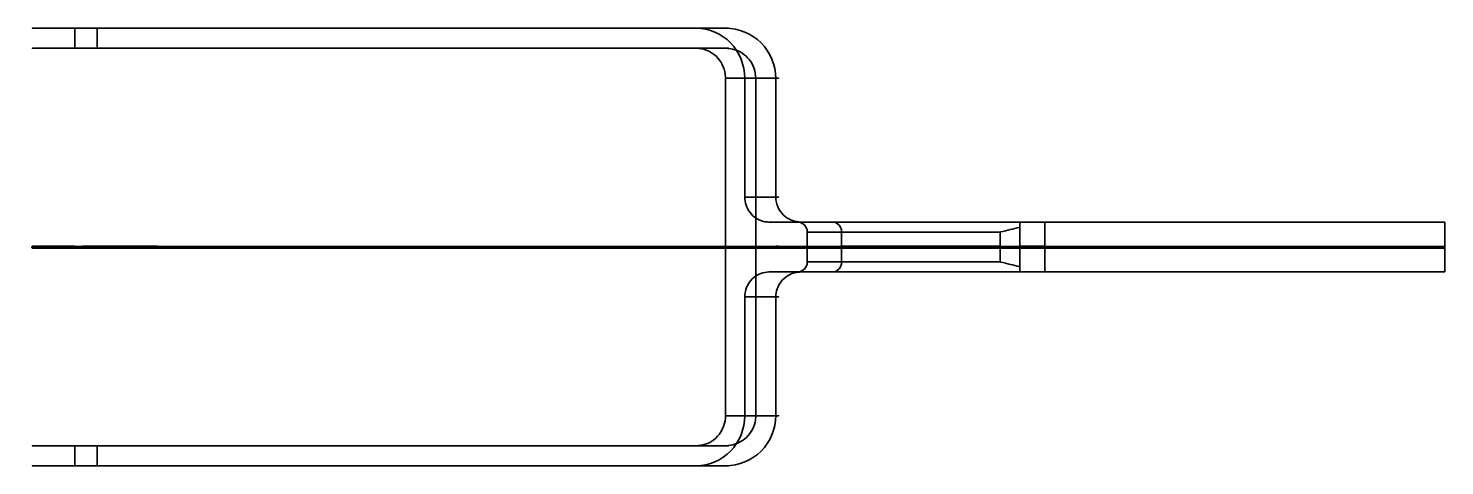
# Model space of a CAD drawing. Header units: inches. Extents: x -0.18 to 2.65, y -0.44 to 0.44.
import ezdxf

# ---------------------------------------------------------------- set-up
doc = ezdxf.new("R2010")
doc.units = ezdxf.units.IN
doc.header["$MEASUREMENT"] = 0
doc.layers.add('1', color=7, linetype='Continuous', true_color=0xffffff)
doc.layers.add('61', color=7, linetype='Continuous', true_color=0xffffff)

msp = doc.modelspace()

# ---------------------------------------------------------------- linework, layer by layer
at = {"layer": '1', "color": 252, "linetype": 'Continuous', "lineweight": 35}
for p, q in [((1.2118, 0.4375, 0.15), (-0.0901, 0.4375, 0.15)), ((-0.0901, 0.3975, 0.15), (-0.0901, 0.4375, 0.15)), ((-0.0453, 0.4375, -0.169), (1.1534, 0.4375, -0.4902)), ((-0.0453, 0.3975, -0.169), (-0.0453, 0.4375, -0.169)), ((1.2118, 0.3975, 0.15), (-0.0901, 0.3975, 0.15)), ((-0.0453, 0.3975, -0.169), (1.1534, 0.3975, -0.4902)), ((1.2114, -0.3375, -0.5058), (1.2114, 0.3375, -0.5058)), ((1.25, 0.1, -0.5161), (1.25, 0.3375, -0.5161)), ((1.272, -0.3375, 0.15), (1.272, 0.3375, 0.15)), ((1.3121, 0.1, 0.15), (1.3121, 0.3375, 0.15)), ((1.3554, 0.05, -0.5443), (1.2983, 0.05, -0.5291)), ((1.4257, 0.05, -0.3936), (1.3554, 0.05, -0.5443)), ((1.3622, 0.05, 0.15), (1.8, 0.05, 0.15)), ((1.375, -0.03, -0.5496), (1.375, 0.03, -0.5496)), ((1.375, 0.03, -0.5496), (1.4438, 0.03, -0.4021)), ((1.4438, -0.03, -0.4021), (1.4438, 0.03, -0.4021)), ((1.761, -0.03, -0.2), (1.761, 0.03, -0.2)), ((1.8, -0.05, 0.14), (1.8, 0.05, 0.14)), ((1.8, -0.05, 0.15), (1.8, 0.05, 0.15)), ((1.8, 0.05, 0.15), (1.8, 0.05, 0.14)), ((1.8, -0.0484, -0.19), (1.8, 0.0484, -0.19)), ((1.8, -0.0391, -0.2), (1.8, 0.0391, -0.2)), ((1.85, -0.05, 0.09), (1.85, 0.05, 0.09)), ((1.85, 0.05, 0.09), (2.65, 0.05, 0.09)), ((2.65, 0.05, -0.14), (1.85, 0.05, -0.14)), ((1.85, -0.05, -0.14), (1.85, 0.05, -0.14)), ((2.65, -0.05, 0.09), (2.65, 0.05, 0.09)), ((2.65, -0.05, -0.14), (2.65, 0.05, -0.14)), ((2.65, 0.05, 0.09), (2.65, 0.05, -0.14)), ((1.3554, -0.05, -0.5443), (1.2983, -0.05, -0.5291)), ((1.3554, -0.05, -0.5443), (1.4257, -0.05, -0.3936)), ((1.3622, -0.05, 0.15), (1.8, -0.05, 0.15)), ((1.4438, -0.03, -0.4021), (1.375, -0.03, -0.5496)), ((1.8, -0.05, 0.15), (1.8, -0.05, 0.14)), ((2.65, -0.05, -0.14), (1.85, -0.05, -0.14)), ((1.85, -0.05, 0.09), (2.65, -0.05, 0.09)), ((2.65, -0.05, 0.09), (2.65, -0.05, -0.14)), ((1.25, -0.3375, -0.5161), (1.25, -0.1, -0.5161)), ((1.3121, -0.3375, 0.15), (1.3121, -0.1, 0.15)), ((-0.0901, -0.4375, 0.15), (-0.0901, -0.3975, 0.15)), ((1.2118, -0.3975, 0.15), (-0.0901, -0.3975, 0.15)), ((-0.0453, -0.4375, -0.169), (-0.0453, -0.3975, -0.169)), ((-0.0453, -0.3975, -0.169), (1.1534, -0.3975, -0.4902)), ((1.2118, -0.4375, 0.15), (-0.0901, -0.4375, 0.15)), ((-0.0453, -0.4375, -0.169), (1.1534, -0.4375, -0.4902))]:
    msp.add_line(p, q, dxfattribs=at)
at = {"layer": '1', "color": 163, "linetype": 'Continuous', "lineweight": 70}
for p, q in [((-0.0901, 0, 0.15), (1.3121, 0, 0.15)), ((-0.0453, 0, -0.169), (1.25, 0, -0.5161)), ((1.25, 0, -0.5161), (1.375, 0, -0.5496)), ((1.3121, 0, 0.15), (1.8, 0, 0.15)), ((1.375, 0, -0.5496), (1.4438, 0, -0.4021)), ((1.761, 0, -0.2), (1.8, 0, -0.2)), ((1.8, 0, 0.15), (1.8, 0, 0.14)), ((1.8, 0, -0.19), (1.8, 0, -0.2)), ((1.85, 0, 0.09), (2.65, 0, 0.09)), ((1.85, 0, -0.14), (2.65, 0, -0.14)), ((2.65, 0, 0.09), (2.65, 0, -0.14))]:
    msp.add_line(p, q, dxfattribs=at)
at = {"layer": '1', "color": 252, "linetype": 'Continuous', "lineweight": 35, "extrusion": (0, 1, 0)}
for centre in [(0, 0, 0.4375), (0, 0, -0.4375)]:
    msp.add_circle(centre, 0.075, dxfattribs=at)
at = {"layer": '1', "color": 252, "linetype": 'Continuous', "lineweight": 35, "extrusion": (0, -1, 0)}
for centre in [(0, 0, -0.3975), (0, 0, 0.3975)]:
    msp.add_circle(centre, 0.075, dxfattribs=at)
at = {"layer": '1', "color": 163, "linetype": 'Continuous', "lineweight": 70, "extrusion": (0, -1, 0)}
msp.add_circle((0, 0), 0.075, dxfattribs=at)
at = {"layer": '1', "color": 252, "linetype": 'Continuous', "lineweight": 35, "extrusion": (0, -1, 0)}
for centre, radius, start, end in [((0, 0, -0.4375), 0.175, 121.0027, 255), ((0, 0, -0.3975), 0.175, 121.0027, 255), ((-0.6823, 0, -0.3375), 1.96, 345.0462, 4.3892), ((-0.6823, 0, -0.3375), 2, 345.0453, 4.3012), ((-0.6823, 0, -0.05), 2.05, 345.0442, 4.1961), ((1.761, -0.55, -0.05), 0.37, 83.852, 155), ((1.85, 0.14, -0.05), 0.05, 180, 270), ((1.85, -0.19, -0.05), 0.05, 90, 170.9417), ((1.761, -0.55, 0.03), 0.35, 90, 155), ((1.85, 0.14, 0.05), 0.05, 180, 270), ((1.85, -0.19, 0.05), 0.05, 90, 170.9417), ((-0.6823, 0, 0.1), 2, 345.0453, 4.3012), ((0, 0, 0.3975), 0.175, 121.0027, 255), ((-0.6823, 0, 0.3975), 1.9, 345.0477, 4.5281), ((0, 0, 0.4375), 0.175, 121.0027, 255), ((-0.6823, 0, 0.4375), 1.9, 345.0477, 4.5281)]:
    msp.add_arc(centre, radius, start, end, dxfattribs=at)
at = {"layer": '1', "color": 252, "linetype": 'Continuous', "lineweight": 35, "extrusion": (0, 1, 0)}
for centre, radius, start, end in [((0.6823, 0, 0.4375), 1.9, 175.4719, 194.9523), ((0.6823, 0, 0.3975), 1.9, 175.4719, 194.9523), ((0.6823, 0, 0.1), 2, 175.6988, 194.9547), ((-1.761, -0.55, 0.03), 0.35, 25, 90), ((0.6823, 0, -0.05), 2.05, 175.8039, 194.9558), ((-1.761, -0.55, -0.05), 0.37, 25, 96.148), ((0.6823, 0, -0.3375), 1.96, 175.6108, 194.9538), ((0.6823, 0, -0.3375), 2, 175.6988, 194.9547)]:
    msp.add_arc(centre, radius, start, end, dxfattribs=at)
at = {"layer": '1', "color": 252, "linetype": 'Continuous', "lineweight": 35, "extrusion": (-0.422618, 0, -0.906308)}
for centre, start, end in [((-0.03, -1.4584, -0.2458), 180, 270), ((0.03, -1.4584, -0.2458), 270, 0)]:
    msp.add_arc(centre, 0.02, start, end, dxfattribs=at)
at = {"layer": '1', "color": 163, "linetype": 'Continuous', "lineweight": 70, "extrusion": (0, -1, 0)}
for centre, radius, start, end in [((0, 0), 0.175, 121.0027, 255), ((-0.6823, 0), 2, 345.0453, 4.3012), ((1.761, -0.55), 0.35, 90, 155), ((1.85, 0.14), 0.05, 180, 270), ((1.85, -0.19), 0.05, 90, 180)]:
    msp.add_arc(centre, radius, start, end, dxfattribs=at)
at = {"layer": '1', "color": 252, "linetype": 'Continuous', "lineweight": 35, "extrusion": (-0.258819, 0, -0.965926)}
for centre, major_axis, start_param, end_param in [((1.3554, 0.03, -0.5443), (0.0196, 0, -0.0053), 4.712389, 6.283185), ((1.3554, -0.03, -0.5443), (-0.0196, 0, 0.0053), 3.141593, 4.712389)]:
    msp.add_ellipse(centre, major_axis=major_axis, ratio=0.984808, start_param=start_param, end_param=end_param, dxfattribs=at)
at = {"layer": '1', "color": 252, "linetype": 'Continuous', "lineweight": 35, "extrusion": (-0.258819, -9.51866e-16, -0.965926)}
msp.add_open_spline([(1.1534, 0.4375, -0.4902), (1.1789, 0.4375, -0.4971), (1.2039, 0.4267, -0.5037), (1.2395, 0.3898, -0.5133), (1.25, 0.3639, -0.5161), (1.25, 0.3375, -0.5161)], degree=3, knots=[0, 0, 0, 0, 0.5, 0.5, 1, 1, 1, 1], dxfattribs=at)
at = {"layer": '1', "color": 252, "linetype": 'Continuous', "lineweight": 35}
for points, knots in [([(1.3121, 0.3375, 0.15), (1.3121, 0.364, 0.15), (1.3012, 0.3898, 0.15), (1.2642, 0.4267, 0.15), (1.2383, 0.4375, 0.15), (1.2118, 0.4375, 0.15)], [0, 0, 0, 0, 0.5, 0.5, 1, 1, 1, 1]), ([(1.272, 0.3375, 0.15), (1.272, 0.3442, 0.15), (1.2708, 0.351, 0.15), (1.2664, 0.3636, 0.15), (1.2631, 0.3697, 0.15), (1.2547, 0.3801, 0.15), (1.2495, 0.3847, 0.15), (1.2381, 0.3919, 0.15), (1.2318, 0.3945, 0.15), (1.2208, 0.397, 0.15), (1.2163, 0.3975, 0.15), (1.2118, 0.3975, 0.15)], [0, 0, 0, 0, 0.214141, 0.214141, 0.428265, 0.428265, 0.642663, 0.642663, 0.857668, 0.857668, 1, 1, 1, 1]), ([(1.3622, 0.05, 0.15), (1.3566, 0.05, 0.15), (1.3509, 0.051, 0.15), (1.3403, 0.0547, 0.15), (1.3352, 0.0575, 0.15), (1.3265, 0.0645, 0.15), (1.3226, 0.0688, 0.15), (1.3167, 0.0784, 0.15), (1.3145, 0.0837, 0.15), (1.3125, 0.0927, 0.15), (1.3121, 0.0964, 0.15), (1.3121, 0.1, 0.15)], [0, 0, 0, 0, 0.215672, 0.215672, 0.43136, 0.43136, 0.646798, 0.646798, 0.861669, 0.861669, 1, 1, 1, 1]), ([(1.761, 0.03, -0.2), (1.7612, 0.0301, -0.2), (1.7615, 0.0301, -0.2), (1.7745, 0.0332, -0.2), (1.7872, 0.0363, -0.2), (1.8, 0.0391, -0.2)], [0, 0, 0, 0, 0.018542, 0.018542, 1, 1, 1, 1]), ([(1.8, 0.0484, -0.19), (1.8, 0.0492, -0.1881), (1.8001, 0.0497, -0.186), (1.8004, 0.05, -0.1833), (1.8005, 0.05, -0.1827), (1.8006, 0.05, -0.1821)], [0, 0, 0, 0, 0.78262, 0.78262, 1, 1, 1, 1]), ([(1.3121, -0.1, 0.15), (1.3121, -0.0944, 0.15), (1.3131, -0.0888, 0.15), (1.3168, -0.0782, 0.15), (1.3196, -0.0732, 0.15), (1.3265, -0.0645, 0.15), (1.3308, -0.0606, 0.15), (1.3403, -0.0547, 0.15), (1.3456, -0.0525, 0.15), (1.3548, -0.0504, 0.15), (1.3585, -0.05, 0.15), (1.3622, -0.05, 0.15)], [0, 0, 0, 0, 0.214199, 0.214199, 0.428382, 0.428382, 0.642837, 0.642837, 0.857869, 0.857869, 1, 1, 1, 1]), ([(1.8, -0.0391, -0.2), (1.7872, -0.0363, -0.2), (1.7745, -0.0332, -0.2), (1.7615, -0.0301, -0.2), (1.7612, -0.0301, -0.2), (1.761, -0.03, -0.2)], [0, 0, 0, 0, 0.981458, 0.981458, 1, 1, 1, 1]), ([(1.8006, -0.05, -0.1821), (1.8003, -0.05, -0.1842), (1.8001, -0.0497, -0.1863), (1.8, -0.0488, -0.1889), (1.8, -0.0486, -0.1895), (1.8, -0.0484, -0.19)], [0, 0, 0, 0, 0.782606, 0.782606, 1, 1, 1, 1]), ([(1.2118, -0.4375, 0.15), (1.2383, -0.4375, 0.15), (1.2641, -0.4267, 0.15), (1.3012, -0.3899, 0.15), (1.3121, -0.364, 0.15), (1.3121, -0.3375, 0.15)], [0, 0, 0, 0, 0.5, 0.5, 1, 1, 1, 1]), ([(1.2118, -0.3975, 0.15), (1.2186, -0.3975, 0.15), (1.2254, -0.3963, 0.15), (1.2381, -0.3919, 0.15), (1.2442, -0.3885, 0.15), (1.2548, -0.3801, 0.15), (1.2594, -0.3749, 0.15), (1.2665, -0.3635, 0.15), (1.2691, -0.3571, 0.15), (1.2715, -0.3462, 0.15), (1.272, -0.3419, 0.15), (1.272, -0.3375, 0.15)], [0, 0, 0, 0, 0.215761, 0.215761, 0.431543, 0.431543, 0.647006, 0.647006, 0.861837, 0.861837, 1, 1, 1, 1])]:
    msp.add_open_spline(points, degree=3, knots=knots, dxfattribs=at)
at = {"layer": '1', "color": 252, "linetype": 'Continuous', "lineweight": 35, "extrusion": (-0.258819, 1.21024e-15, -0.965926)}
msp.add_open_spline([(1.1534, 0.3975, -0.4902), (1.1599, 0.3975, -0.492), (1.1665, 0.3963, -0.4937), (1.1787, 0.3919, -0.497), (1.1845, 0.3885, -0.4986), (1.1947, 0.3802, -0.5013), (1.1991, 0.375, -0.5025), (1.206, 0.3636, -0.5043), (1.2085, 0.3572, -0.505), (1.2109, 0.3464, -0.5056), (1.2114, 0.3419, -0.5058), (1.2114, 0.3375, -0.5058)], degree=3, knots=[0, 0, 0, 0, 0.214941, 0.214941, 0.429881, 0.429881, 0.644822, 0.644822, 0.859762, 0.859762, 1, 1, 1, 1], dxfattribs=at)
at = {"layer": '1', "color": 252, "linetype": 'Continuous', "lineweight": 35, "extrusion": (0.258819, -3.80301e-15, 0.965926)}
msp.add_open_spline([(1.25, 0.1, -0.5161), (1.25, 0.0944, -0.5161), (1.2509, 0.0887, -0.5164), (1.2545, 0.0782, -0.5173), (1.2572, 0.0731, -0.518), (1.264, 0.0644, -0.5199), (1.2681, 0.0606, -0.521), (1.2773, 0.0546, -0.5234), (1.2824, 0.0524, -0.5248), (1.2912, 0.0504, -0.5271), (1.2947, 0.05, -0.5281), (1.2983, 0.05, -0.5291)], degree=3, knots=[0, 0, 0, 0, 0.21494, 0.21494, 0.429881, 0.429881, 0.644821, 0.644821, 0.859762, 0.859762, 1, 1, 1, 1], dxfattribs=at)
at = {"layer": '1', "color": 252, "linetype": 'Continuous', "lineweight": 35, "extrusion": (-1, -2.00104e-14, 6.30647e-14)}
msp.add_open_spline([(1.8, 0.0391, -0.2), (1.8, 0.0411, -0.199), (1.8, 0.0429, -0.1976), (1.8, 0.0461, -0.1942), (1.8, 0.0474, -0.1922), (1.8, 0.0484, -0.19)], degree=3, knots=[0, 0, 0, 0, 0.484461, 0.484461, 1, 1, 1, 1], dxfattribs=at)
at = {"layer": '1', "color": 252, "linetype": 'Continuous', "lineweight": 35, "extrusion": (0.258819, -4.61315e-16, 0.965926)}
msp.add_open_spline([(1.2983, -0.05, -0.5291), (1.2929, -0.05, -0.5276), (1.2874, -0.051, -0.5261), (1.2772, -0.0547, -0.5234), (1.2723, -0.0575, -0.5221), (1.2639, -0.0645, -0.5198), (1.2602, -0.0688, -0.5188), (1.2545, -0.0782, -0.5173), (1.2524, -0.0836, -0.5167), (1.2504, -0.0926, -0.5162), (1.25, -0.0963, -0.5161), (1.25, -0.1, -0.5161)], degree=3, knots=[0, 0, 0, 0, 0.214941, 0.214941, 0.429881, 0.429881, 0.644822, 0.644822, 0.859762, 0.859762, 1, 1, 1, 1], dxfattribs=at)
at = {"layer": '1', "color": 252, "linetype": 'Continuous', "lineweight": 35, "extrusion": (1, 1.32875e-13, 1.2388e-13)}
msp.add_open_spline([(1.8, -0.0484, -0.19), (1.8, -0.0475, -0.1921), (1.8, -0.0462, -0.194), (1.8, -0.0431, -0.1974), (1.8, -0.0412, -0.1989), (1.8, -0.0391, -0.2)], degree=3, knots=[0, 0, 0, 0, 0.485905, 0.485905, 1, 1, 1, 1], dxfattribs=at)
at = {"layer": '1', "color": 252, "linetype": 'Continuous', "lineweight": 35, "extrusion": (-0.258819, 7.84999e-16, -0.965926)}
msp.add_open_spline([(1.25, -0.3375, -0.5161), (1.25, -0.3639, -0.5161), (1.2395, -0.3897, -0.5133), (1.2039, -0.4266, -0.5038), (1.1789, -0.4375, -0.4971), (1.1534, -0.4375, -0.4902)], degree=3, knots=[0, 0, 0, 0, 0.5, 0.5, 1, 1, 1, 1], dxfattribs=at)
at = {"layer": '1', "color": 252, "linetype": 'Continuous', "lineweight": 35, "extrusion": (-0.258819, 3.08792e-15, -0.965926)}
msp.add_open_spline([(1.2114, -0.3375, -0.5058), (1.2114, -0.3442, -0.5058), (1.2102, -0.351, -0.5055), (1.2059, -0.3637, -0.5043), (1.2027, -0.3697, -0.5034), (1.1946, -0.3802, -0.5013), (1.1896, -0.3848, -0.4999), (1.1786, -0.3919, -0.497), (1.1725, -0.3946, -0.4953), (1.162, -0.397, -0.4925), (1.1577, -0.3975, -0.4914), (1.1534, -0.3975, -0.4902)], degree=3, knots=[0, 0, 0, 0, 0.21494, 0.21494, 0.429881, 0.429881, 0.644821, 0.644821, 0.859762, 0.859762, 1, 1, 1, 1], dxfattribs=at)
at = {"layer": '61', "color": 23, "linetype": 'Continuous', "lineweight": 100}
msp.add_point((0, 0), dxfattribs=at)

doc.saveas('drawing.dxf')
